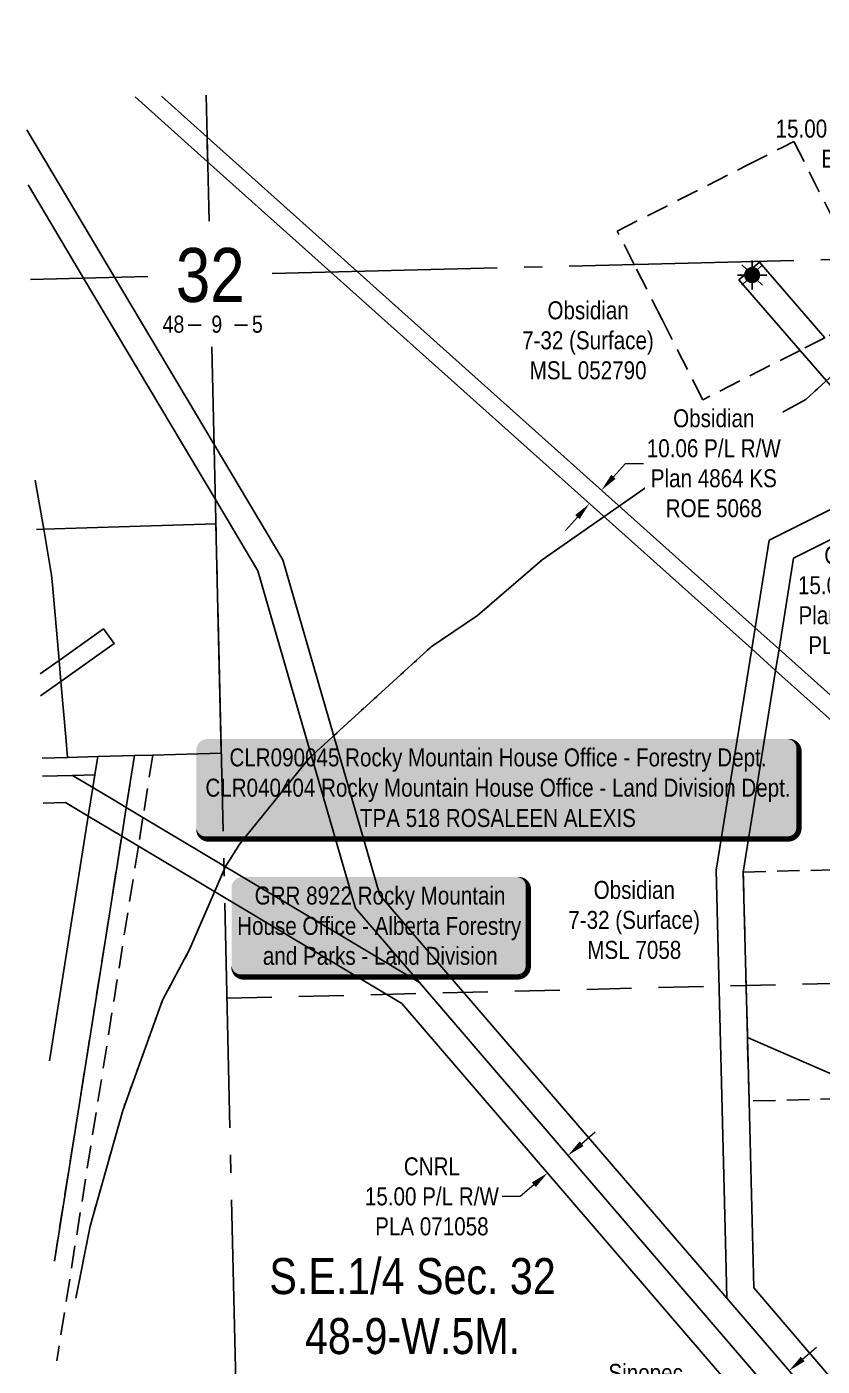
# Model space of a CAD drawing. Extents: x 614731 to 616864, y 5892468 to 5894379.
# Drawn here: x 614731 to 615173, y 5893635 to 5894379 of the extents above; entities that cross this region are included whole.
import ezdxf
from ezdxf.enums import TextEntityAlignment as Align

# ---------------------------------------------------------------- set-up
doc = ezdxf.new("R2010")
doc.units = 0
doc.header["$LTSCALE"] = 5
doc.header["$PDSIZE"] = 5
for name, pattern in [('foc-ACCESSROAD', [3.75, 2.5, -1.25]), ('foc-FLOWLINE', [3.75, 2.5, -1.25]), ('foc-LSD', [8, 5, -3]), ('foc-QUARTERLINE', [33, 25, -3, 2, -3]), ('foc-WHEELTRACKS', [2, 0.4, -1.6])]:
    doc.linetypes.add(name, pattern=pattern)
doc.layers.get('Defpoints').update_dxf_attribs({"color": 9})
for name, color, linetype in [('10', 1, 'Continuous'), ('9', 3, 'Continuous'), ('AS-POWER', 104, 'foc-POWER'), ('C-RW', 13, 'Continuous'), ('C-SYMBOL', 7, 'Continuous'), ('CG-NOTES', 7, 'Continuous'), ('F-EZE', 190, 'foc-FLOWLINE'), ('F-RW', 190, 'Continuous'), ('F-WS', 190, 'foc-ACCESSROAD'), ('F-WS-S', 190, 'Continuous'), ('L-SECLBL', 7, 'Continuous'), ('L-SECQ', 8, 'foc-QUARTERLINE'), ('L-SECTION-LSD', 7, 'foc-LSD'), ('ROE', 35, 'Continuous'), ('T-WATER-P3', 160, 'foc-WHEELTRACKS')]:
    doc.layers.add(name, color=color, linetype=linetype)
for name, color, linetype, lineweight in [('C-RW-T', 13, 'Continuous', 9), ('F-EZE-T', 190, 'Continuous', 9), ('F-RW-T', 190, 'Continuous', 9), ('F-WS-T', 190, 'Continuous', 9)]:
    doc.layers.add(name, color=color, linetype=linetype, lineweight=lineweight)
doc.styles.add('175L', font='ARIALN.TTF', dxfattribs={"height": 20})
doc.styles.add('80', font='ARIALN.TTF', dxfattribs={"height": 10})
doc.styles.add('80CG', font='ARIALN.TTF', dxfattribs={"height": 10})
doc.styles.add('80L', font='ARIALN.TTF', dxfattribs={"height": 10})
doc.styles.add('foc-LtypeFont', font='ARIALN.TTF', dxfattribs={"height": 7.35})
doc.styles.add('SIMPLEX', font='ARIALN.TTF')
doc.linetypes.add('foc-POWER', pattern='A,6,-1,["P",foc-LtypeFont,S=0.2,R=0,X=-0.625,Y=-0.75],-1.24,4', length=12.24)
doc.linetypes.add('foc-TOPO-flowdirection-NOLINE', pattern='A,0,[">",foc-LtypeFont,S=0.3,R=0,X=0,Y=-0.945],-20,[">",foc-LtypeFont,S=0.3,R=0,X=0,Y=-0.945],0', length=20)
doc.dimstyles.new('Compass 5 000', dxfattribs={"dimscale": 5, "dimtxt": 9, "dimasz": 2, "dimexe": 0.2, "dimexo": 0.0625, "dimgap": 0.5, "dimtad": 0, "dimtih": 1, "dimtoh": 1, "dimzin": 0, "dimdsep": 46, "dimtxsty": '80CG', "dimcen": 0.1, "dimse1": 1, "dimse2": 1, "dimclrd": 256, "dimclrt": 256, "dimaunit": 1, "dimadec": 4, "dimazin": 0, "dimtfac": 0.06, "dimtofl": 0, "dimtmove": 0, "dimatfit": 1, "dimfxl": 0.2, "dimtolj": 1, "dimtzin": 0, "dimlwd": -1, "dimarcsym": 0})

# ---------------------------------------------------------------- blocks, each defined once
blk = doc.blocks.new('L-SECLBL')
at = {"layer": '9', "color": 7}
for p, q in [((-5.08, -27.83), (-12.29, -27.83)), ((20.7, -27.83), (13.5, -27.83))]:
    blk.add_line(p, q, dxfattribs=at)
at = {"layer": '10', "color": 2, "style": 'SIMPLEX'}
blk.add_attdef('SEC', text='', height=30, dxfattribs=at).set_placement((0, 0), align=Align.MIDDLE)
at = {"layer": '10', "color": 5, "style": '80L'}
blk.add_attdef('TWP', text='', height=9.5, dxfattribs=at).set_placement((-14.43, -27.37), align=Align.MIDDLE_RIGHT)
blk.add_attdef('RGE', text='', height=9.5, dxfattribs=at).set_placement((3.62, -27.37), align=Align.MIDDLE_CENTER)
blk.add_attdef('MER', text='', height=9.5, dxfattribs=at).set_placement((23.17, -27.37), align=Align.MIDDLE_LEFT)
blk = doc.blocks.new('*U375')
h = blk.add_hatch(color=255)
edge = h.paths.add_edge_path()
edge.add_line((-161.5, -28.5), (161.5, -28.5))
edge.add_arc((161.5, -22.5), 6, 270, 360)
edge.add_line((167.5, -22.5), (167.5, 21))
edge.add_arc((161.5, 21), 6, 0, 90)
edge.add_line((161.5, 27), (-161.5, 27))
edge.add_arc((-161.5, 21), 6, 90, 180)
edge.add_line((-167.5, 21), (-167.5, -22.5))
edge.add_arc((-161.5, -22.5), 6, 180, 270)
at = {"color": 44, "flags": 128}
blk.add_lwpolyline([(-161.5, -28.5, 3, 3, 0), (161.5, -28.5, 3, 3, 0.414214), (167.5, -22.5, 3, 3, 0), (167.5, 21, 3, 0, 0.414214), (161.5, 27, 0, 0, 0), (-161.5, 27, 0, 0, 0.414214), (-167.5, 21, 0, 0, 0), (-167.5, -22.5, 0, 3, 0.414214)], format="xyseb", close=True, dxfattribs=at)
at = {"color": 44, "style": '80'}
blk.add_attdef('ENTER_TEXT_001', (-35.99, -5), '', height=10, dxfattribs=at)
blk = doc.blocks.new('*D408')
at = {"layer": 'C-RW-T', "transparency": 16777216}
for p, q in [((615161.94, 5893638.83), (615169.52, 5893645.34)), ((615135.2, 5893615.85), (615123.72, 5893605.99)), ((615123.72, 5893605.99), (615113.72, 5893605.99))]:
    blk.add_line(p, q, dxfattribs=at)
for points in [[(615160.85, 5893640.09), (615163.02, 5893637.56), (615154.35, 5893632.31)], [(615134.11, 5893617.12), (615136.29, 5893614.59), (615142.79, 5893622.37)]]:
    blk.add_solid(points, dxfattribs=at)
at = {"layer": 'Defpoints', "color": 0, "transparency": 16777216}
for p in [(615153.13, 5893633.73), (615141.56, 5893623.8), (615142.79, 5893622.37)]:
    blk.add_point(p, dxfattribs=at)
at = {"layer": 'C-RW-T', "transparency": 16777216, "insert": (615074.63, 5893605.99), "char_height": 10, "attachment_point": 5, "style": '80CG'}
blk.add_mtext('\\A1;Sinopec\\P15.00 P/L R/W\\PPlan 112 2295\\PPLA 030857', dxfattribs=at)
blk = doc.blocks.new('*D410')
at = {"layer": 'Defpoints', "color": 0, "transparency": 16777216}
for p in [(615282.71, 5894304.2), (615260.11, 5894292.62), (615266.97, 5894279.23)]:
    blk.add_point(p, dxfattribs=at)
at = {"layer": 'F-EZE-T', "transparency": 16777216}
for p, q in [((615273.28, 5894322.61), (615263.28, 5894322.61)), ((615278.15, 5894313.1), (615273.28, 5894322.61)), ((615294.13, 5894281.9), (615298.69, 5894272.99))]:
    blk.add_line(p, q, dxfattribs=at)
for points in [[(615279.64, 5894313.86), (615276.67, 5894312.34), (615282.71, 5894304.2)], [(615295.61, 5894282.66), (615292.65, 5894281.14), (615289.57, 5894290.8)]]:
    blk.add_solid(points, dxfattribs=at)
at = {"layer": 'F-EZE-T', "transparency": 16777216, "insert": (615204.14, 5894322.61), "char_height": 10, "attachment_point": 5, "style": '80CG'}
blk.add_mtext('\\A1;Fortis\\P15.00 Power Line R/W\\PEZE 060112', dxfattribs=at)
blk = doc.blocks.new('*D415')
at = {"layer": 'Defpoints', "color": 0, "transparency": 16777216}
for p in [(615264.82, 5894102), (615253.49, 5894092.17), (615265.79, 5894077.99)]:
    blk.add_point(p, dxfattribs=at)
at = {"layer": 'F-RW-T', "transparency": 16777216}
for p, q in [((615284.67, 5894094.37), (615292.22, 5894100.92)), ((615258.23, 5894071.44), (615245.62, 5894060.5)), ((615245.62, 5894060.5), (615235.62, 5894060.5))]:
    blk.add_line(p, q, dxfattribs=at)
for points in [[(615283.58, 5894095.63), (615285.76, 5894093.11), (615277.12, 5894087.82)], [(615257.14, 5894072.7), (615259.32, 5894070.18), (615265.79, 5894077.99)]]:
    blk.add_solid(points, dxfattribs=at)
at = {"layer": 'F-RW-T', "transparency": 16777216, "insert": (615196.53, 5894060.5), "char_height": 10, "attachment_point": 5, "style": '80CG'}
blk.add_mtext('\\A1;Obsidian\\P15.00 P/L R/W\\PPlan 082 1364\\PPLA 053767', dxfattribs=at)
blk = doc.blocks.new('*D418')
at = {"layer": 'Defpoints', "color": 0, "transparency": 16777216}
for p in [(615020.07, 5893742.18), (615041.02, 5893740.81), (615029.65, 5893731.04)]:
    blk.add_point(p, dxfattribs=at)
at = {"layer": 'F-RW-T', "transparency": 16777216}
for p, q in [((615039.03, 5893758.47), (615046.62, 5893764.99)), ((615012.49, 5893735.66), (615004.9, 5893729.14)), ((615004.9, 5893729.14), (614994.9, 5893729.14))]:
    blk.add_line(p, q, dxfattribs=at)
for points in [[(615037.94, 5893759.73), (615040.12, 5893757.21), (615031.45, 5893751.95)], [(615011.4, 5893736.93), (615013.57, 5893734.4), (615020.07, 5893742.18)]]:
    blk.add_solid(points, dxfattribs=at)
at = {"layer": 'F-RW-T', "transparency": 16777216, "insert": (614955.82, 5893729.14), "char_height": 10, "attachment_point": 5, "style": '80CG'}
blk.add_mtext('\\A1;CNRL\\P15.00 P/L R/W\\PPLA 071058', dxfattribs=at)
blk = doc.blocks.new('*D420')
at = {"layer": 'Defpoints', "color": 0, "transparency": 16777216}
for p in [(615050.07, 5894121.71), (615056.51, 5894115.94), (615049.81, 5894108.45)]:
    blk.add_point(p, dxfattribs=at)
at = {"layer": 'F-RW-T', "transparency": 16777216}
for p, q in [((615056.74, 5894129.16), (615063.41, 5894136.61)), ((615063.41, 5894136.61), (615073.41, 5894136.61)), ((615036.69, 5894106.78), (615030.02, 5894099.33))]:
    blk.add_line(p, q, dxfattribs=at)
for points in [[(615055.5, 5894130.27), (615057.98, 5894128.05), (615050.07, 5894121.71)], [(615035.45, 5894107.89), (615037.94, 5894105.66), (615043.37, 5894114.23)]]:
    blk.add_solid(points, dxfattribs=at)
at = {"layer": 'F-RW-T', "transparency": 16777216, "insert": (615112.5, 5894136.61), "char_height": 10, "attachment_point": 5, "style": '80CG', "bg_fill": 3, "box_fill_scale": 1.1, "bg_fill_color": 256, "bg_fill_true_color": 13158600, "bg_fill_transparency": 0}
blk.add_mtext('\\A1;Obsidian\\P10.06 P/L R/W\\PPlan 4864 KS\\PROE 5068', dxfattribs=at)
blk = doc.blocks.new('GAS')
h = blk.add_hatch(color=255)
h.dxf.hatch_style = 1
edge = h.paths.add_edge_path()
edge.add_arc((0, 0), 0.9, 0, 360)
for p, q in [((0, 0.81), (0, 1.62)), ((-0.81, 0), (-1.62, 0)), ((-0.57, 0.57), (-1.14, 1.14)), ((0.57, 0.57), (1.14, 1.14)), ((1.62, 0), (0.81, 0)), ((-0.57, -0.57), (-1.14, -1.14)), ((0, -0.81), (0, -1.62)), ((1.14, -1.14), (0.57, -0.57))]:
    blk.add_line(p, q)
blk.add_circle((0, 0), 0.8)
blk = doc.blocks.new('*U541')
h = blk.add_hatch(color=59)
edge = h.paths.add_edge_path()
edge.add_line((-76.5, -28.5), (76.5, -28.5))
edge.add_arc((76.5, -22.5), 6, 270, 360)
edge.add_line((82.5, -22.5), (82.5, 21))
edge.add_arc((76.5, 21), 6, 0, 90)
edge.add_line((76.5, 27), (-76.5, 27))
edge.add_arc((-76.5, 21), 6, 90, 180)
edge.add_line((-82.5, 21), (-82.5, -22.5))
edge.add_arc((-76.5, -22.5), 6, 180, 270)
at = {"color": 1, "flags": 128}
blk.add_lwpolyline([(-76.5, -28.5, 3, 3, 0), (76.5, -28.5, 3, 3, 0.414214), (82.5, -22.5, 3, 3, 0), (82.5, 21, 3, 0, 0.414214), (76.5, 27, 0, 0, 0), (-76.5, 27, 0, 0, 0.414214), (-82.5, 21, 0, 0, 0), (-82.5, -22.5, 0, 3, 0.414214)], format="xyseb", close=True, dxfattribs=at)
blk.add_lwpolyline([(-56.77, 0, 0, 7.5, 0), (0, 0, 0, 0, 0)], format="xyseb", dxfattribs=at)
at = {"color": 1, "style": '80'}
blk.add_attdef('ENTER_TEXT_001', (-35.99, -5), '', height=10, dxfattribs=at)

msp = doc.modelspace()

# ---------------------------------------------------------------- linework, layer by layer
at = {"layer": 'AS-POWER', "flags": 128}
msp.add_lwpolyline([(615131.193, 5893817.515), (615207.876, 5893784.093), (615389.699, 5893788.641), (615403.245, 5893788.973)], dxfattribs=at)
at = {"layer": 'C-RW'}
for points in [[(615165.787, 5893618.961), (615119.822, 5893672.593), (615119.228, 5893696.323), (615113.875, 5893910.453), (615133.579, 5894033.437), (615135.464, 5894045.238), (615143.226, 5894093.834), (615218.624, 5894131.735), (615219.001, 5894131.924), (615232.833, 5894138.87), (615303.742, 5894174.481), (615318.524, 5894181.841), (615325.965, 5894185.546), (615324.477, 5894253.382), (615323.578, 5894293.664), (615323.082, 5894315.919), (615322.796, 5894328.727), (615322.511, 5894341.498), (615322.44, 5894343.709), (615322.19, 5894351.548), (615322.127, 5894353.334)], [(615337.426, 5894353.709), (615337.469, 5894351.809), (615337.659, 5894343.973), (615337.693, 5894341.76), (615338.014, 5894328.991), (615338.14, 5894323.724), (615338.675, 5894301.472), (615339.726, 5894253.757), (615341.509, 5894176.568), (615318.926, 5894165.243), (615304.15, 5894157.835), (615243.005, 5894127.144), (615229.171, 5894120.201), (615156.819, 5894083.887), (615148.746, 5894033.344), (615146.857, 5894021.548), (615128.893, 5893909.452), (615132.076, 5893782.197), (615134.674, 5893678.302), (615165.248, 5893642.643), (615180.647, 5893624.666)], [(614730.68, 5894322.022), (614779.482, 5894240.02), (614834.818, 5894147.041), (614872.969, 5894082.936), (614926.91, 5893896.649), (615119.822, 5893672.593), (615165.788, 5893618.961)], [(615166.294, 5893595.008), (614948.939, 5893847.979), (614913.402, 5893889.342), (614859.087, 5894076.914), (614835.521, 5894116.512), (614762.268, 5894239.597), (614731.426, 5894291.423)]]:
    msp.add_lwpolyline(points, dxfattribs=at)
at = {"layer": 'F-EZE'}
msp.add_lwpolyline([(614745.999, 5893693.188), (614783.454, 5893929.408), (614785.984, 5893945.365), (614790.557, 5893974.207), (614800.734, 5893974.502), (614795.239, 5893939.835), (614792.708, 5893923.877), (614747.349, 5893637.806)], dxfattribs=at)
at = {"layer": 'F-RW'}
for points in [[(614805.566, 5894340.659), (614830.881, 5894317.988), (614831.198, 5894304.208), (614790.898, 5894340.299)], [(615246.45, 5893932.36), (615146.857, 5894021.548), (615133.579, 5894033.437), (614899.606, 5894242.968), (614831.198, 5894304.208), (614830.88, 5894317.988), (614914.269, 5894243.327), (615135.464, 5894045.238), (615148.746, 5894033.344), (615257.191, 5893936.24)], [(615214.158, 5894137.508), (615160.452, 5894199.419), (615126.478, 5894238.586), (615137.809, 5894248.416), (615174.246, 5894206.41)], [(614735.426, 5894127.241), (614740.069, 5894099.993), (614744.427, 5894074.397), (614744.901, 5894069.011), (614748.593, 5894027.034), (614749.614, 5894015.428), (614752.345, 5893984.374), (614753.334, 5893973.131), (614739.19, 5893972.723)], [(614736.092, 5894099.871), (614740.069, 5894099.993), (614835.833, 5894102.966), (614838.767, 5893975.601), (614800.734, 5893974.502), (614790.557, 5893974.207), (614770.081, 5893973.616), (614753.334, 5893973.131), (614739.19, 5893972.723)], [(614738.049, 5894019.56), (614748.593, 5894027.034), (614773.385, 5894044.606), (614779.164, 5894036.452), (614749.614, 5894015.428), (614738.345, 5894007.411)], [(614739.19, 5893972.723), (614753.334, 5893973.131), (614770.081, 5893973.616), (614768.487, 5893963.56), (614756.134, 5893963.203), (614739.432, 5893962.769)], [(614743.285, 5893804.617), (614764.835, 5893940.534), (614767.366, 5893956.492), (614768.487, 5893963.56), (614770.081, 5893973.616), (614790.557, 5893974.207), (614785.984, 5893945.365), (614783.454, 5893929.408), (614745.999, 5893693.188)], [(614739.432, 5893962.769), (614756.134, 5893963.203), (614767.366, 5893956.492), (614779.249, 5893949.391), (614785.984, 5893945.365), (614795.239, 5893939.835), (614840.21, 5893912.959), (614908.3, 5893872.267), (614948.939, 5893847.979), (615166.294, 5893595.009)], [(615158.656, 5893580.885), (614939.152, 5893836.358), (614840.617, 5893895.245), (614792.708, 5893923.877), (614783.454, 5893929.408), (614764.835, 5893940.534), (614752.216, 5893948.075), (614739.798, 5893947.753)]]:
    msp.add_lwpolyline(points, dxfattribs=at)
at = {"layer": 'F-WS'}
for points in [[(615160.452, 5894199.419), (615106.335, 5894171.996), (615083.722, 5894216.622), (615068.281, 5894247.098), (615058.846, 5894265.71), (615131.103, 5894302.326), (615150.819, 5894312.374), (615157.022, 5894315.46), (615185.609, 5894259.038), (615190.151, 5894250.086), (615191.186, 5894248.04), (615192.691, 5894245.071), (615200.232, 5894230.189), (615204.511, 5894221.746), (615174.246, 5894206.41), (615160.452, 5894199.419)], [(615256.148, 5893912.635), (615258.827, 5893805.505), (615383.151, 5893808.614), (615384.643, 5893808.652), (615389.244, 5893808.766), (615389.342, 5893804.4), (615389.699, 5893788.641), (615383.604, 5893788.488), (615259.331, 5893785.38), (615132.076, 5893782.197), (615128.893, 5893909.452), (615246.086, 5893912.384), (615256.148, 5893912.635)]]:
    msp.add_lwpolyline(points, close=True, dxfattribs=at)
at = {"layer": 'L-SECQ'}
for p, q in [((614831.955, 5894271.311), (614830.344, 5894341.267)), ((614867.141, 5894242.176), (615637.034, 5894261.068)), ((614732.706, 5894238.877), (614797.906, 5894240.477)), ((614851.165, 5893437.329), (614833.567, 5894201.357))]:
    msp.add_line(p, q, dxfattribs=at)
at = {"layer": 'L-SECTION-LSD'}
msp.add_line((614841.905, 5893839.322), (615646.442, 5893859.033), dxfattribs=at)
at = {"layer": 'ROE'}
msp.add_lwpolyline([(614743.285, 5893804.617), (614764.835, 5893940.534), (614767.366, 5893956.492), (614768.487, 5893963.56), (614770.081, 5893973.616), (614790.557, 5893974.207), (614785.984, 5893945.365), (614783.454, 5893929.408), (614745.999, 5893693.188)], dxfattribs=at)
at = {"layer": 'T-WATER-P3', "flags": 128}
msp.add_lwpolyline([(614757.955, 5893672.702), (614765.847, 5893712.585), (614784.017, 5893777.018), (614806.098, 5893838.193), (614821.181, 5893866.443), (614841.075, 5893912.572), (614849.117, 5893925.163), (614887.675, 5893972.781), (614955.431, 5894034.641), (614981.135, 5894052.033), (615017.06, 5894082.939), (615077.131, 5894124.858), (615163.637, 5894172.074), (615185.734, 5894192.312), (615247.768, 5894237.582), (615304.924, 5894269.014), (615379.141, 5894302.203), (615412.509, 5894311.646), (615451.306, 5894315.725), (615469.938, 5894319.287), (615549.408, 5894346.755), (615586.18, 5894351.266), (615629.837, 5894351.684), (615719.836, 5894337.848), (615735.221, 5894338.077)], dxfattribs=at)
at = {"layer": 'T-WATER-P3', "linetype": 'foc-TOPO-flowdirection-NOLINE', "flags": 128}
msp.add_lwpolyline([(614757.955, 5893672.702), (614765.847, 5893712.585), (614784.017, 5893777.018), (614806.098, 5893838.193), (614821.181, 5893866.443), (614841.075, 5893912.572), (614849.117, 5893925.163), (614887.675, 5893972.781), (614955.431, 5894034.641), (614981.135, 5894052.033), (615017.06, 5894082.939), (615077.131, 5894124.858), (615163.637, 5894172.074), (615185.734, 5894192.312), (615247.768, 5894237.582), (615304.924, 5894269.014), (615379.141, 5894302.203), (615412.509, 5894311.646), (615451.306, 5894315.725), (615469.938, 5894319.287), (615549.408, 5894346.755), (615586.18, 5894351.266), (615629.837, 5894351.684), (615719.836, 5894337.848), (615735.221, 5894338.077)], dxfattribs=at)

# ---------------------------------------------------------------- block references
at = {"layer": 'CG-NOTES'}
ref = msp.add_blockref('*U541', (614926.934, 5893879.654), dxfattribs=dict(at, xscale=0.99962171, yscale=0.99962171, zscale=0.99962171))
ref.add_attrib('ENTER_TEXT_001', 'GRR 8922 Rocky Mountain', (614857.322, 5893891.398), dxfattribs={"layer": '0', "color": 1, "height": 9.99622, "style": '80'})
ref.add_attrib('ENTER_TEXT_002', 'House Office - Alberta Forestry', (614847.622, 5893874.561), dxfattribs={"layer": '0', "color": 1, "height": 9.99622, "style": '80'})
ref.add_attrib('ENTER_TEXT_003', 'and Parks - Land Division', (614861.894, 5893857.9), dxfattribs={"layer": '0', "color": 1, "height": 9.99622, "style": '80'})
at = {"layer": 'F-WS-S', "xscale": 4.99810855, "yscale": 4.99810855, "zscale": 4.99810855}
msp.add_blockref('GAS', (615133.802, 5894241.292), dxfattribs=at)
at = {"layer": 'L-SECLBL', "xscale": 0.99962171, "yscale": 0.99962171, "zscale": 0.99962171}
msp.add_blockref('L-SECLBL', (614832.646, 5894241.33), dxfattribs=at).add_auto_attribs({'SEC': '32', 'TWP': '48', 'RGE': '9', 'MER': '5'})
at = {"layer": 'L-SECLBL'}
ref = msp.add_blockref('*U375', (614992.36, 5893956.358), dxfattribs=dict(at, xscale=0.99962171, yscale=0.99962171, zscale=0.99962171))
ref.add_attrib('ENTER_TEXT_001', 'CLR090045 Rocky Mountain House Office - Forestry Dept.', (614843.317, 5893968.194), dxfattribs={"layer": '0', "color": 44, "height": 9.99622, "style": '80'})
ref.add_attrib('ENTER_TEXT_002', 'CLR040404 Rocky Mountain House Office - Land Division Dept.', (614829.942, 5893951.356), dxfattribs={"layer": '0', "color": 44, "height": 9.99622, "style": '80'})
ref.add_attrib('ENTER_TEXT_003', 'TPA 518 ROSALEEN ALEXIS', (614915.82, 5893934.518), dxfattribs={"layer": '0', "color": 44, "height": 9.99622, "style": '80'})

# ---------------------------------------------------------------- texts
at = {"layer": 'C-SYMBOL', "color": 3, "insert": (614945.083, 5893694.878), "char_height": 19.99243, "width": 158.16197, "attachment_point": 2, "style": '175L'}
msp.add_mtext('S.E.1/4 Sec. 32\\P48-9-W.5M.', dxfattribs=at)
at = {"layer": 'F-EZE-T', "insert": (615005.639, 5894226.678), "char_height": 9.99622, "attachment_point": 1, "style": '80L'}
msp.add_mtext_dynamic_manual_height_columns('\\pi14.403;Obsidian\\P\\pi0.32624;7-32 (Surface)\\P\\pi4.5504;MSL 052790', width=72.62387, gutter_width=50, heights=[0], dxfattribs=at)

# ---------------------------------------------------------------- dimensions: what is measured, and where the dimension line sits
at = {"layer": 'C-RW-T'}
dim = msp.add_linear_dim(base=(615142.785, 5893622.37), p1=(615153.125, 5893633.735), p2=(615141.559, 5893623.797), angle=220.669662, text='Sinopec\\P15.00 P/L R/W\\PPlan 112 2295\\PPLA 030857', dimstyle='Compass 5 000', dxfattribs=at)
dim.commit()
dim.dimension.update_dxf_attribs({"geometry": '*D408', "text_midpoint": (615074.634, 5893605.989), "dimtype": 161})
at = {"layer": 'F-EZE-T'}
dim = msp.add_linear_dim(base=(615282.711, 5894304.195), p1=(615266.973, 5894279.225), p2=(615260.113, 5894292.624), angle=117.11382, text='Fortis\\P15.00 Power Line R/W\\PEZE 060112', dimstyle='Compass 5 000', dxfattribs=at)
dim.commit()
dim.dimension.update_dxf_attribs({"geometry": '*D410', "text_midpoint": (615204.143, 5894322.607), "dimtype": 161})
at = {"layer": 'F-RW-T'}
dim = msp.add_linear_dim(base=(615265.786, 5894077.99), p1=(615264.82, 5894101.995), p2=(615253.489, 5894092.166), angle=220.940077, text='Obsidian\\P15.00 P/L R/W\\PPlan 082 1364\\PPLA 053767', dimstyle='Compass 5 000', dxfattribs=at)
dim.commit()
dim.dimension.update_dxf_attribs({"geometry": '*D415', "text_midpoint": (615196.531, 5894060.495), "dimtype": 161})
dim = msp.add_aligned_dim(p1=(615041.021, 5893740.809), p2=(615029.646, 5893731.035), distance=-14.692, text='CNRL\\P15.00 P/L R/W\\PPLA 071058', dimstyle='Compass 5 000', dxfattribs=at)
dim.commit()
dim.dimension.update_dxf_attribs({"geometry": '*D418', "text_midpoint": (614955.816, 5893729.145)})

# ---------------------------------------------------------------- next in the draw order: texts
at = {"layer": 'F-WS-T', "insert": (615031.315, 5893904.531), "char_height": 9.99622, "attachment_point": 1, "style": '80L', "bg_fill": 2}
msp.add_mtext_dynamic_manual_height_columns('\\pi14.403;Obsidian\\P\\pi0.32624;7-32 (Surface)\\P\\pi10.895;MSL 7058', width=72.62387, gutter_width=50, heights=[0], dxfattribs=at)

# ---------------------------------------------------------------- next in the draw order: dimensions: what is measured, and where the dimension line sits
at = {"layer": 'F-RW-T'}
dim = msp.add_linear_dim(base=(615050.069, 5894121.712), p1=(615049.81, 5894108.455), p2=(615056.514, 5894115.941), angle=48.154306, text='Obsidian\\P10.06 P/L R/W\\PPlan 4864 KS\\PROE 5068', dimstyle='Compass 5 000', override={"dimtfill": 1}, dxfattribs=at)
dim.commit()
dim.dimension.update_dxf_attribs({"geometry": '*D420', "text_midpoint": (615112.498, 5894136.611), "dimtype": 161})

doc.saveas('drawing.dxf')
